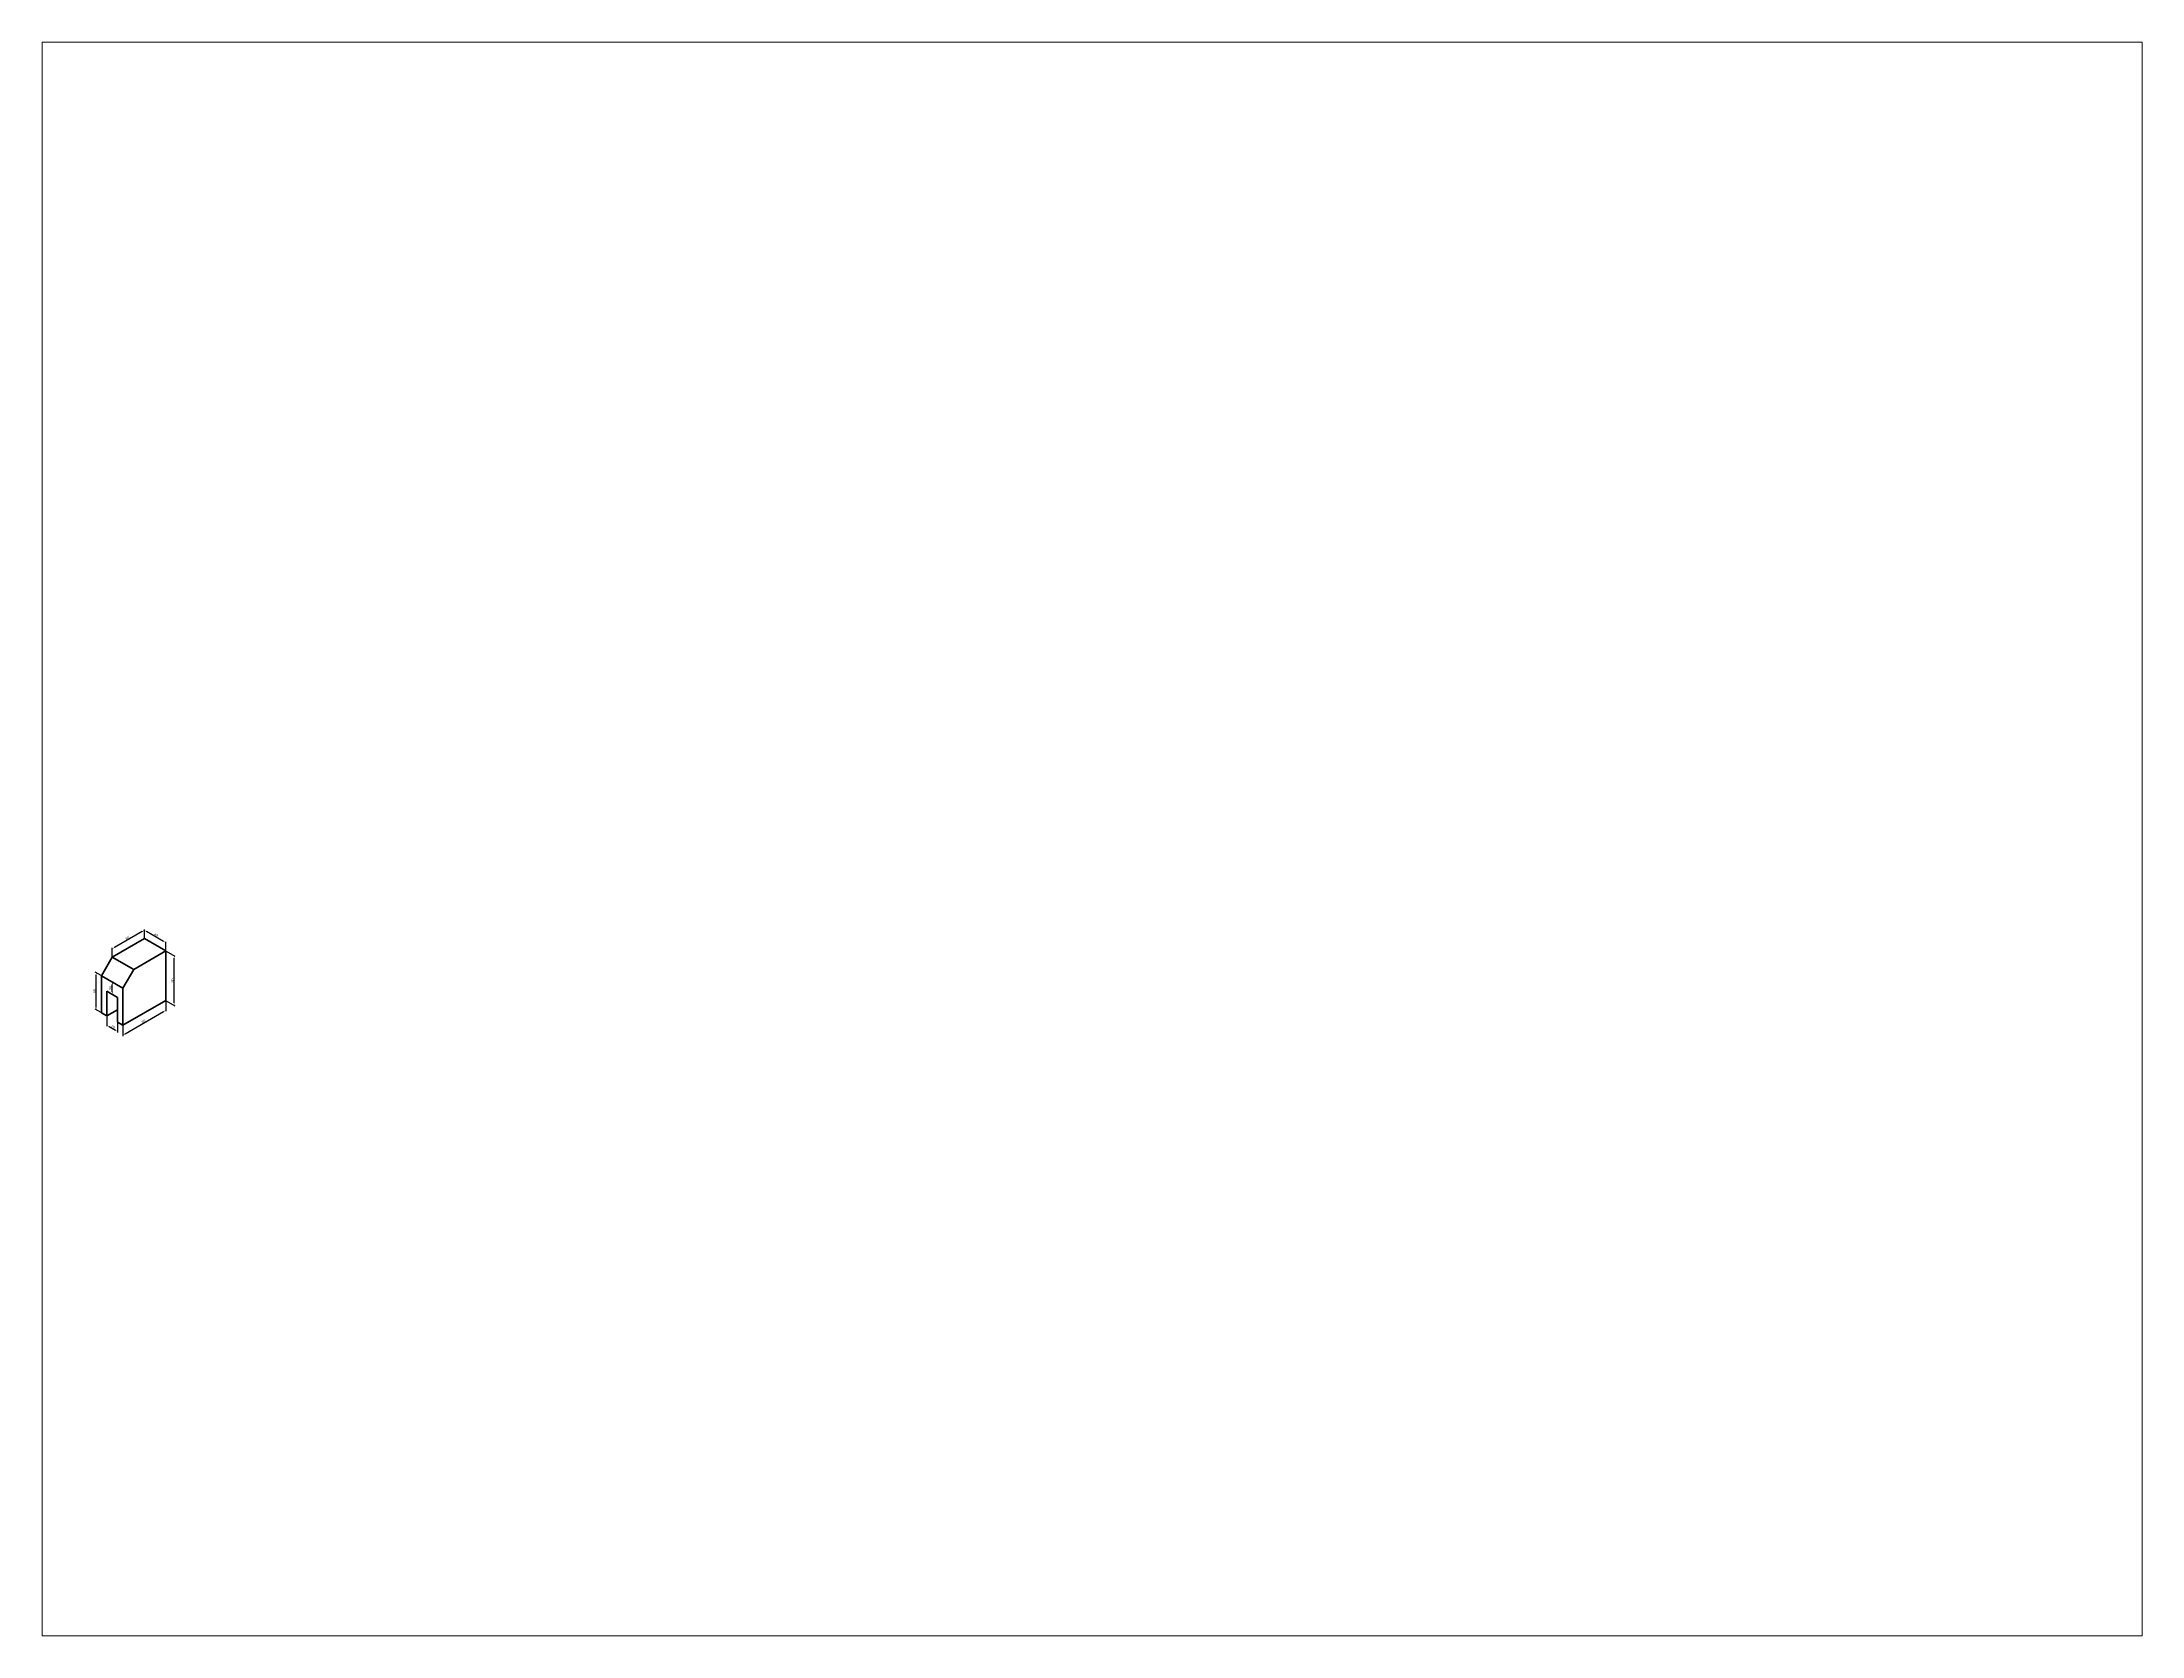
# Paper-space layout 'Layout2' of a CAD drawing. Header units: millimetres. Extents: x 26 to 231, y 20 to 176.
# The model-space entities are those that its viewports show. They can reach past a viewport. Long polylines and large blocks are cut down to what shows.
import ezdxf

# ---------------------------------------------------------------- set-up
doc = ezdxf.new("R2010")
doc.units = ezdxf.units.MM
doc.layers.add('Dimensions', color=94, linetype='Continuous')
doc.layers.add('Figura', color=7, linetype='Continuous', lineweight=100)
doc.styles.get("Standard").update_dxf_attribs({"font": 'arial.ttf'})
doc.dimstyles.new('DAPC', dxfattribs={"dimtxt": 4, "dimasz": 4, "dimexe": 1.25, "dimexo": 0.625, "dimtad": 1, "dimtxsty": 'Standard', "dimcen": 2.5, "dimadec": 0, "dimazin": 0, "dimtfac": 1, "dimtmove": 0, "dimatfit": 3, "dimfxl": 1, "dimarcsym": 0})

# ---------------------------------------------------------------- blocks, each defined once
blk = doc.blocks.new('*D24')
at = {"layer": 'Defpoints', "color": 0, "transparency": 16777216}
for p in [(190.1, 190.3), (203.6, 182.5), (190.1, 110.3)]:
    blk.add_point(p, dxfattribs=at)
at = {"layer": 'Dimensions', "color": 0, "lineweight": -2, "transparency": 16777216}
for p, q in [((190.7, 189.9), (204.8, 181.8)), ((203.6, 106.5), (203.6, 178.5)), ((190.7, 109.9), (204.8, 101.8))]:
    blk.add_line(p, q, dxfattribs=at)
at = {"layer": 'Dimensions', "color": 0, "transparency": 16777216}
for points in [[(202.9, 178.5), (204.2, 178.5), (203.6, 182.5)], [(202.9, 106.5), (204.2, 106.5), (203.6, 102.5)]]:
    blk.add_solid(points, dxfattribs=at)
at = {"layer": 'Dimensions', "color": 0, "transparency": 16777216, "insert": (200.9, 142.5), "char_height": 4, "attachment_point": 5, "rotation": 90}
blk.add_mtext('80', dxfattribs=at)
blk = doc.blocks.new('*D25')
at = {"layer": 'Defpoints', "color": 0, "transparency": 16777216}
for p in [(190.1, 110.3), (120.8, 70.3), (190.1, 94.3)]:
    blk.add_point(p, dxfattribs=at)
at = {"layer": 'Dimensions', "color": 0, "lineweight": -2, "transparency": 16777216}
for p, q in [((190.1, 109.6), (190.1, 92.8)), ((120.8, 69.6), (120.8, 52.8)), ((124.3, 56.3), (186.6, 92.3))]:
    blk.add_line(p, q, dxfattribs=at)
at = {"layer": 'Dimensions', "color": 0, "transparency": 16777216}
for points in [[(186.3, 92.9), (187, 91.7), (190.1, 94.3)], [(123.9, 56.9), (124.6, 55.7), (120.8, 54.3)]]:
    blk.add_solid(points, dxfattribs=at)
at = {"layer": 'Dimensions', "color": 0, "transparency": 16777216, "insert": (154.1, 76.6), "char_height": 4, "attachment_point": 5, "rotation": 30}
blk.add_mtext('80', dxfattribs=at)
blk = doc.blocks.new('*D26')
at = {"layer": 'Defpoints', "color": 0, "transparency": 16777216}
for p in [(155.4, 223.8), (155.4, 210.3), (190.1, 190.3)]:
    blk.add_point(p, dxfattribs=at)
at = {"layer": 'Dimensions', "color": 0, "lineweight": -2, "transparency": 16777216}
for p, q in [((155.4, 211), (155.4, 225.2)), ((186.6, 205.8), (158.9, 221.8)), ((190.1, 191), (190.1, 205.2))]:
    blk.add_line(p, q, dxfattribs=at)
at = {"layer": 'Dimensions', "color": 0, "transparency": 16777216}
for points in [[(159.2, 222.3), (158.6, 221.2), (155.4, 223.8)], [(187, 206.3), (186.3, 205.2), (190.1, 203.8)]]:
    blk.add_solid(points, dxfattribs=at)
at = {"layer": 'Dimensions', "color": 0, "transparency": 16777216, "insert": (174.1, 216.1), "char_height": 4, "attachment_point": 5, "rotation": 330}
blk.add_mtext('40', dxfattribs=at)
blk = doc.blocks.new('*D27')
at = {"layer": 'Defpoints', "color": 0, "transparency": 16777216}
for p in [(155.4, 210.3), (103.5, 193.8), (103.5, 180.3)]:
    blk.add_point(p, dxfattribs=at)
at = {"layer": 'Dimensions', "color": 0, "lineweight": -2, "transparency": 16777216}
for p, q in [((152, 221.8), (107, 195.8)), ((155.4, 211), (155.4, 225.2)), ((103.5, 181), (103.5, 195.2))]:
    blk.add_line(p, q, dxfattribs=at)
at = {"layer": 'Dimensions', "color": 0, "transparency": 16777216}
for points in [[(151.7, 222.3), (152.3, 221.2), (155.4, 223.8)], [(106.6, 196.3), (107.3, 195.2), (103.5, 193.8)]]:
    blk.add_solid(points, dxfattribs=at)
at = {"layer": 'Dimensions', "color": 0, "transparency": 16777216, "insert": (128.1, 211.1), "char_height": 4, "attachment_point": 5, "rotation": 30}
blk.add_mtext('60', dxfattribs=at)
blk = doc.blocks.new('*D28')
at = {"layer": 'Defpoints', "color": 0, "transparency": 16777216}
for p in [(94.8, 85.3), (112.1, 75.3), (112.1, 60.1)]:
    blk.add_point(p, dxfattribs=at)
at = {"layer": 'Dimensions', "color": 0, "lineweight": -2, "transparency": 16777216}
for p, q in [((94.8, 84.6), (94.8, 68.7)), ((98.3, 68.1), (108.7, 62.1)), ((112.1, 74.6), (112.1, 58.7))]:
    blk.add_line(p, q, dxfattribs=at)
at = {"layer": 'Dimensions', "color": 0, "transparency": 16777216}
for points in [[(98.6, 68.7), (98, 67.6), (94.8, 70.1)], [(109, 62.7), (108.4, 61.6), (112.1, 60.1)]]:
    blk.add_solid(points, dxfattribs=at)
at = {"layer": 'Dimensions', "color": 0, "transparency": 16777216, "insert": (104.8, 67.4), "char_height": 4, "attachment_point": 5, "rotation": 330}
blk.add_mtext('20', dxfattribs=at)
blk = doc.blocks.new('*D29')
at = {"layer": 'Defpoints', "color": 0, "transparency": 16777216}
for p in [(103.5, 140.3), (103.5, 140.3), (103.5, 120.3)]:
    blk.add_point(p, dxfattribs=at)
at = {"layer": 'Dimensions', "color": 0, "lineweight": -2, "transparency": 16777216}
for p, q in [((103.5, 124.3), (103.5, 136.3)), ((104.1, 140.3), (104.7, 140.3)), ((104.1, 120.3), (104.7, 120.3))]:
    blk.add_line(p, q, dxfattribs=at)
at = {"layer": 'Dimensions', "color": 0, "transparency": 16777216}
for points in [[(102.8, 136.3), (104.2, 136.3), (103.5, 140.3)], [(102.8, 124.3), (104.2, 124.3), (103.5, 120.3)]]:
    blk.add_solid(points, dxfattribs=at)
at = {"layer": 'Dimensions', "color": 0, "transparency": 16777216, "insert": (100.8, 130.3), "char_height": 4, "attachment_point": 5, "rotation": 90}
blk.add_mtext('20', dxfattribs=at)
blk = doc.blocks.new('*D8')
at = {"layer": 'Defpoints', "color": 0, "transparency": 16777216}
for p in [(77.3, 155.4), (86.2, 150.3), (86.2, 90.3)]:
    blk.add_point(p, dxfattribs=at)
at = {"layer": 'Dimensions', "color": 0, "lineweight": -2, "transparency": 16777216}
for p, q in [((85.5, 150.6), (76, 156.1)), ((77.3, 99.4), (77.3, 151.4)), ((85.5, 90.6), (76, 96.1))]:
    blk.add_line(p, q, dxfattribs=at)
at = {"layer": 'Dimensions', "color": 0, "transparency": 16777216}
for points in [[(76.6, 151.4), (78, 151.4), (77.3, 155.4)], [(76.6, 99.4), (78, 99.4), (77.3, 95.4)]]:
    blk.add_solid(points, dxfattribs=at)
at = {"layer": 'Dimensions', "color": 0, "transparency": 16777216, "insert": (74.6, 125.4), "char_height": 4, "attachment_point": 5, "rotation": 90}
blk.add_mtext('60', dxfattribs=at)

msp = doc.modelspace()

# ---------------------------------------------------------------- linework, layer by layer
at = {"layer": 'Figura'}
for p, q in [((155.449, 210.275), (103.488, 180.275)), ((190.09, 190.275), (155.449, 210.275)), ((86.167, 150.275), (103.488, 180.275)), ((138.129, 160.275), (103.488, 180.275)), ((190.09, 190.275), (138.129, 160.275)), ((190.09, 110.275), (190.09, 190.275)), ((86.167, 150.275), (86.167, 90.275)), ((120.808, 130.275), (86.167, 150.275)), ((120.808, 130.275), (138.129, 160.275)), ((112.148, 115.275), (94.828, 125.275)), ((94.828, 125.275), (94.828, 85.275)), ((112.148, 75.275), (112.148, 115.275)), ((120.808, 130.275), (120.808, 70.275)), ((120.808, 70.275), (190.09, 110.275)), ((86.167, 90.275), (94.828, 85.275)), ((94.828, 85.275), (112.148, 95.275)), ((120.808, 70.275), (112.148, 75.275)), ((112.148, 75.275), (120.808, 70.275))]:
    msp.add_line(p, q, dxfattribs=at)

# ---------------------------------------------------------------- dimensions: what is measured, and where the dimension line sits
at = {"layer": 'Dimensions'}
for p1, p2, distance, picture, middle in [((155.449, 210.275), (103.488, 180.275), -11.684, '*D27', (128.135, 211.077)), ((190.09, 190.275), (155.449, 210.275), -11.684, '*D26', (174.104, 216.077)), ((120.808, 70.275), (190.09, 110.275), -13.852, '*D25', (154.116, 76.59)), ((94.828, 85.275), (112.148, 75.275), -13.111, '*D28', (104.822, 67.445))]:
    dim = msp.add_aligned_dim(p1=p1, p2=p2, distance=distance, dimstyle='DAPC', dxfattribs=at)
    dim.commit()
    dim.dimension.update_dxf_attribs({"geometry": picture, "text_midpoint": middle})
for base, p1, p2, picture, middle in [((203.581, 182.486), (190.09, 110.275), (190.09, 190.275), '*D24', (200.914, 142.486)), ((77.288, 155.402), (86.167, 90.275), (86.167, 150.275), '*D8', (74.62, 125.402)), ((103.488, 140.275), (103.488, 120.275), (103.488, 140.275), '*D29', (100.821, 130.275))]:
    dim = msp.add_linear_dim(base=base, p1=p1, p2=p2, angle=90, dimstyle='DAPC', dxfattribs=at)
    dim.commit()
    dim.dimension.update_dxf_attribs({"geometry": picture, "text_midpoint": middle})

psp = doc.layouts.new('Layout2')

# ---------------------------------------------------------------- viewports
at = {"layer": '0'}
psp.add_viewport(center=(128.5, 97.5), size=(205.6, 156), view_center_point=(1688.534, 371.405), view_height=2577.86527, dxfattribs=at)

doc.saveas('drawing.dxf')
